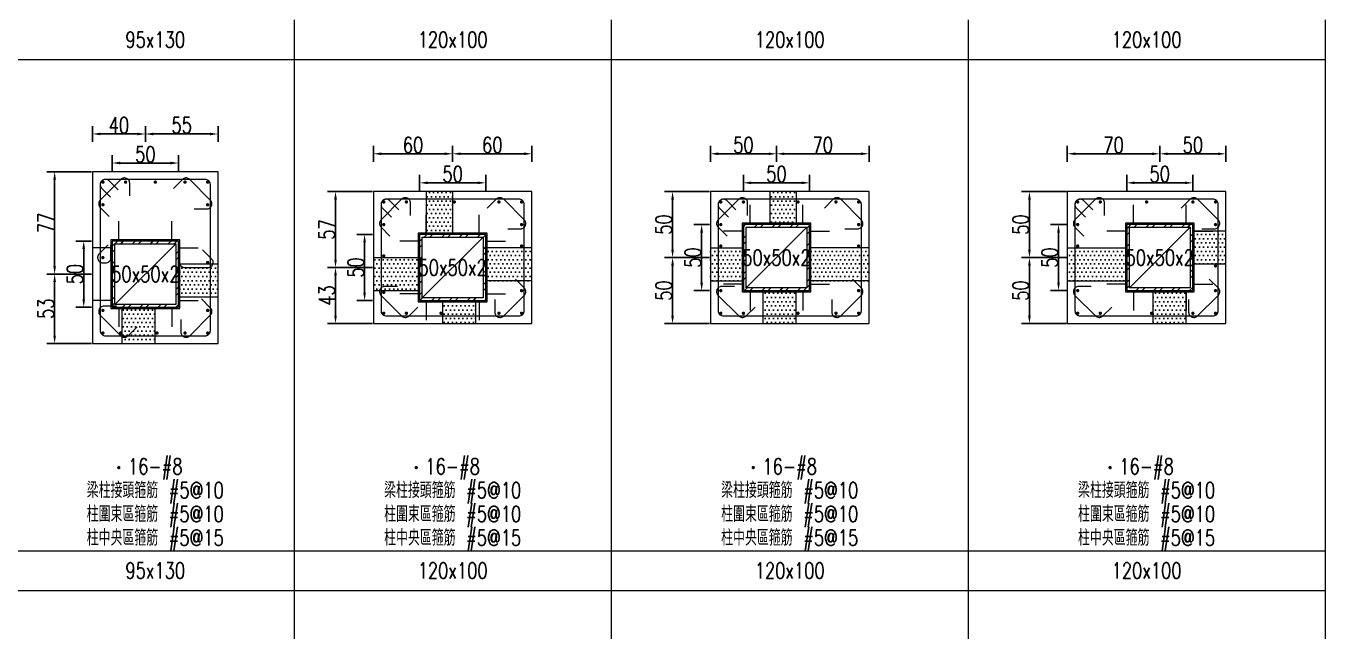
# Model space of a CAD drawing. Header units: millimetres. Extents: x 0 to 3905, y 0 to 8880.
# Drawn here: x 2922 to 3905, y 3989 to 4447 of the extents above; entities that cross this region are included whole.
import ezdxf
from ezdxf.enums import TextEntityAlignment as Align

# ---------------------------------------------------------------- set-up
doc = ezdxf.new("R2010")
doc.units = ezdxf.units.MM
doc.layers.get('DEFPOINTS').update_dxf_attribs({"color": 3})
for name, color, linetype in [('Hatch線', 6, 'Continuous'), ('TC-鋼粱', 132, 'Continuous'), ('主筋斷面', 2, 'Continuous'), ('文字-主筋根數', 7, 'Continuous'), ('文字-剪力筋 中央區', 7, 'Continuous'), ('文字-剪力筋-BC', 7, 'Continuous'), ('文字-剪力筋-圍束區', 7, 'Continuous'), ('文字-斷面尺寸', 7, 'Continuous'), ('文字-輔助字', 7, 'Continuous'), ('柱斷面線', 4, 'Continuous'), ('標註字', 4, 'Continuous'), ('箍筋線', 1, 'Continuous'), ('網格線', 7, 'Continuous'), ('鋼柱', 11, 'Continuous')]:
    doc.layers.add(name, color=color, linetype=linetype)
doc.styles.add('note', font='txt.shx', dxfattribs={"width": 0.75, "height": 12})
doc.styles.add('txt', font='txt.shx', dxfattribs={"height": 0.2, "bigfont": 'chineset.shx'})
doc.dimstyles.new('RCAD_DIM', dxfattribs={"dimtxt": 12, "dimasz": 6, "dimexe": 6, "dimexo": 0.625, "dimtad": 1, "dimdec": 0, "dimdsep": 46, "dimtxsty": 'note', "dimcen": 2.5, "dimclrd": 256, "dimclre": 256, "dimclrt": 256, "dimadec": 0, "dimazin": 0, "dimtfac": 1, "dimtmove": 0, "dimatfit": 3, "dimfxl": 0, "dimtolj": 1, "dimarcsym": 0})

# ---------------------------------------------------------------- blocks, each defined once
blk = doc.blocks.new('*D1662')
at = {"layer": 'DEFPOINTS', "color": 0}
for p in [(2987.5, 4337), (3037.5, 4343.62), (3037.5, 4337)]:
    blk.add_point(p, dxfattribs=at)
at = {"layer": '標註字', "lineweight": -2}
for p, q in [((2987.5, 4337.62), (2987.5, 4349.62)), ((3037.5, 4337.62), (3037.5, 4349.62)), ((2993.5, 4343.62), (3031.5, 4343.62))]:
    blk.add_line(p, q, dxfattribs=at)
at = {"layer": '標註字'}
for points in [[(2993.5, 4344.62), (2993.5, 4342.62), (2987.5, 4343.62)], [(3031.5, 4342.62), (3031.5, 4344.62), (3037.5, 4343.62)]]:
    blk.add_solid(points, dxfattribs=at)
at = {"layer": '標註字', "insert": (3012.5, 4350.25), "char_height": 12, "attachment_point": 5, "style": 'note'}
blk.add_mtext('\\A1;50', dxfattribs=at)
blk = doc.blocks.new('*D1663')
at = {"layer": 'DEFPOINTS', "color": 0}
for p in [(2965.88, 4284.5), (2972.5, 4284.5), (2972.5, 4234.5)]:
    blk.add_point(p, dxfattribs=at)
at = {"layer": '標註字', "lineweight": -2}
for p, q in [((2971.88, 4284.5), (2959.88, 4284.5)), ((2965.88, 4240.5), (2965.88, 4278.5)), ((2971.88, 4234.5), (2959.88, 4234.5))]:
    blk.add_line(p, q, dxfattribs=at)
at = {"layer": '標註字'}
for points in [[(2966.88, 4278.5), (2964.88, 4278.5), (2965.88, 4284.5)], [(2964.88, 4240.5), (2966.88, 4240.5), (2965.88, 4234.5)]]:
    blk.add_solid(points, dxfattribs=at)
at = {"layer": '標註字', "insert": (2959.25, 4259.5), "char_height": 12, "attachment_point": 5, "rotation": 90, "style": 'note'}
blk.add_mtext('\\A1;50', dxfattribs=at)
blk = doc.blocks.new('*D1664')
at = {"layer": 'DEFPOINTS', "color": 0}
for p in [(3012.5, 4365.62), (2972.5, 4359), (3012.5, 4359)]:
    blk.add_point(p, dxfattribs=at)
at = {"layer": '標註字', "lineweight": -2}
for p, q in [((2972.5, 4359.62), (2972.5, 4371.62)), ((2978.5, 4365.62), (3006.5, 4365.62)), ((3012.5, 4359.62), (3012.5, 4371.62))]:
    blk.add_line(p, q, dxfattribs=at)
at = {"layer": '標註字'}
for points in [[(2978.5, 4366.62), (2978.5, 4364.62), (2972.5, 4365.62)], [(3006.5, 4364.62), (3006.5, 4366.62), (3012.5, 4365.62)]]:
    blk.add_solid(points, dxfattribs=at)
at = {"layer": '標註字', "insert": (2992.5, 4372.25), "char_height": 12, "attachment_point": 5, "style": 'note'}
blk.add_mtext('\\A1;40', dxfattribs=at)
blk = doc.blocks.new('*D1665')
at = {"layer": 'DEFPOINTS', "color": 0}
for p in [(3067.5, 4365.62), (3012.5, 4359), (3067.5, 4359)]:
    blk.add_point(p, dxfattribs=at)
at = {"layer": '標註字', "lineweight": -2}
for p, q in [((3012.5, 4359.62), (3012.5, 4371.62)), ((3018.5, 4365.62), (3061.5, 4365.62)), ((3067.5, 4359.62), (3067.5, 4371.62))]:
    blk.add_line(p, q, dxfattribs=at)
at = {"layer": '標註字'}
for points in [[(3018.5, 4366.62), (3018.5, 4364.62), (3012.5, 4365.62)], [(3061.5, 4364.62), (3061.5, 4366.62), (3067.5, 4365.62)]]:
    blk.add_solid(points, dxfattribs=at)
at = {"layer": '標註字', "insert": (3040, 4372.25), "char_height": 12, "attachment_point": 5, "style": 'note'}
blk.add_mtext('\\A1;55', dxfattribs=at)
blk = doc.blocks.new('*D1666')
at = {"layer": 'DEFPOINTS', "color": 0}
for p in [(2943.88, 4259.5), (2972.5, 4259.5), (2972.5, 4207)]:
    blk.add_point(p, dxfattribs=at)
at = {"layer": '標註字', "lineweight": -2}
for p, q in [((2971.88, 4259.5), (2937.88, 4259.5)), ((2943.88, 4213), (2943.88, 4253.5)), ((2971.88, 4207), (2937.88, 4207))]:
    blk.add_line(p, q, dxfattribs=at)
at = {"layer": '標註字'}
for points in [[(2944.88, 4253.5), (2942.88, 4253.5), (2943.88, 4259.5)], [(2942.88, 4213), (2944.88, 4213), (2943.88, 4207)]]:
    blk.add_solid(points, dxfattribs=at)
at = {"layer": '標註字', "insert": (2937.25, 4233.25), "char_height": 12, "attachment_point": 5, "rotation": 90, "style": 'note'}
blk.add_mtext('\\A1;53', dxfattribs=at)
blk = doc.blocks.new('*D1667')
at = {"layer": 'DEFPOINTS', "color": 0}
for p in [(2943.88, 4337), (2972.5, 4337), (2972.5, 4259.5)]:
    blk.add_point(p, dxfattribs=at)
at = {"layer": '標註字', "lineweight": -2}
for p, q in [((2971.88, 4337), (2937.88, 4337)), ((2943.88, 4265.5), (2943.88, 4331)), ((2971.88, 4259.5), (2937.88, 4259.5))]:
    blk.add_line(p, q, dxfattribs=at)
at = {"layer": '標註字'}
for points in [[(2944.88, 4331), (2942.88, 4331), (2943.88, 4337)], [(2942.88, 4265.5), (2944.88, 4265.5), (2943.88, 4259.5)]]:
    blk.add_solid(points, dxfattribs=at)
at = {"layer": '標註字', "insert": (2937.25, 4298.25), "char_height": 12, "attachment_point": 5, "rotation": 90, "style": 'note'}
blk.add_mtext('\\A1;77', dxfattribs=at)
blk = doc.blocks.new('Circle_Filled')
at = {"const_width": 0.5}
blk.add_lwpolyline([(-0.25, 0, 1), (0.25, 0, 1)], format="xyb", close=True, dxfattribs=at)
blk = doc.blocks.new('*D1794')
at = {"layer": 'DEFPOINTS', "color": 0}
for p in [(3270, 4328.62), (3220, 4322), (3270, 4322)]:
    blk.add_point(p, dxfattribs=at)
at = {"layer": '標註字', "lineweight": -2}
for p, q in [((3220, 4322.62), (3220, 4334.62)), ((3270, 4322.62), (3270, 4334.62)), ((3226, 4328.62), (3264, 4328.62))]:
    blk.add_line(p, q, dxfattribs=at)
at = {"layer": '標註字'}
for points in [[(3226, 4329.62), (3226, 4327.62), (3220, 4328.62)], [(3264, 4327.62), (3264, 4329.62), (3270, 4328.62)]]:
    blk.add_solid(points, dxfattribs=at)
at = {"layer": '標註字', "insert": (3245, 4335.25), "char_height": 12, "attachment_point": 5, "style": 'note'}
blk.add_mtext('\\A1;50', dxfattribs=at)
blk = doc.blocks.new('*D1795')
at = {"layer": 'DEFPOINTS', "color": 0}
for p in [(3178.38, 4289.5), (3185, 4289.5), (3185, 4239.5)]:
    blk.add_point(p, dxfattribs=at)
at = {"layer": '標註字', "lineweight": -2}
for p, q in [((3184.38, 4289.5), (3172.38, 4289.5)), ((3178.38, 4245.5), (3178.38, 4283.5)), ((3184.38, 4239.5), (3172.38, 4239.5))]:
    blk.add_line(p, q, dxfattribs=at)
at = {"layer": '標註字'}
for points in [[(3179.38, 4283.5), (3177.38, 4283.5), (3178.38, 4289.5)], [(3177.38, 4245.5), (3179.38, 4245.5), (3178.38, 4239.5)]]:
    blk.add_solid(points, dxfattribs=at)
at = {"layer": '標註字', "insert": (3171.75, 4264.5), "char_height": 12, "attachment_point": 5, "rotation": 90, "style": 'note'}
blk.add_mtext('\\A1;50', dxfattribs=at)
blk = doc.blocks.new('*D1796')
at = {"layer": 'DEFPOINTS', "color": 0}
for p in [(3245, 4350.62), (3185, 4344), (3245, 4344)]:
    blk.add_point(p, dxfattribs=at)
at = {"layer": '標註字', "lineweight": -2}
for p, q in [((3185, 4344.62), (3185, 4356.62)), ((3245, 4344.62), (3245, 4356.62)), ((3191, 4350.62), (3239, 4350.62))]:
    blk.add_line(p, q, dxfattribs=at)
at = {"layer": '標註字'}
for points in [[(3191, 4351.62), (3191, 4349.62), (3185, 4350.62)], [(3239, 4349.62), (3239, 4351.62), (3245, 4350.62)]]:
    blk.add_solid(points, dxfattribs=at)
at = {"layer": '標註字', "insert": (3215, 4357.25), "char_height": 12, "attachment_point": 5, "style": 'note'}
blk.add_mtext('\\A1;60', dxfattribs=at)
blk = doc.blocks.new('*D1797')
at = {"layer": 'DEFPOINTS', "color": 0}
for p in [(3305, 4350.62), (3245, 4344), (3305, 4344)]:
    blk.add_point(p, dxfattribs=at)
at = {"layer": '標註字', "lineweight": -2}
for p, q in [((3245, 4344.62), (3245, 4356.62)), ((3305, 4344.62), (3305, 4356.62)), ((3251, 4350.62), (3299, 4350.62))]:
    blk.add_line(p, q, dxfattribs=at)
at = {"layer": '標註字'}
for points in [[(3251, 4351.62), (3251, 4349.62), (3245, 4350.62)], [(3299, 4349.62), (3299, 4351.62), (3305, 4350.62)]]:
    blk.add_solid(points, dxfattribs=at)
at = {"layer": '標註字', "insert": (3275, 4357.25), "char_height": 12, "attachment_point": 5, "style": 'note'}
blk.add_mtext('\\A1;60', dxfattribs=at)
blk = doc.blocks.new('*D1798')
at = {"layer": 'DEFPOINTS', "color": 0}
for p in [(3156.38, 4264.5), (3185, 4264.5), (3185, 4222)]:
    blk.add_point(p, dxfattribs=at)
at = {"layer": '標註字', "lineweight": -2}
for p, q in [((3184.38, 4264.5), (3150.38, 4264.5)), ((3156.38, 4228), (3156.38, 4258.5)), ((3184.38, 4222), (3150.38, 4222))]:
    blk.add_line(p, q, dxfattribs=at)
at = {"layer": '標註字'}
for points in [[(3157.38, 4258.5), (3155.38, 4258.5), (3156.38, 4264.5)], [(3155.38, 4228), (3157.38, 4228), (3156.38, 4222)]]:
    blk.add_solid(points, dxfattribs=at)
at = {"layer": '標註字', "insert": (3149.75, 4243.25), "char_height": 12, "attachment_point": 5, "rotation": 90, "style": 'note'}
blk.add_mtext('\\A1;43', dxfattribs=at)
blk = doc.blocks.new('*D1799')
at = {"layer": 'DEFPOINTS', "color": 0}
for p in [(3156.38, 4322), (3185, 4322), (3185, 4264.5)]:
    blk.add_point(p, dxfattribs=at)
at = {"layer": '標註字', "lineweight": -2}
for p, q in [((3184.38, 4322), (3150.38, 4322)), ((3156.38, 4270.5), (3156.38, 4316)), ((3184.38, 4264.5), (3150.38, 4264.5))]:
    blk.add_line(p, q, dxfattribs=at)
at = {"layer": '標註字'}
for points in [[(3157.38, 4316), (3155.38, 4316), (3156.38, 4322)], [(3155.38, 4270.5), (3157.38, 4270.5), (3156.38, 4264.5)]]:
    blk.add_solid(points, dxfattribs=at)
at = {"layer": '標註字', "insert": (3149.75, 4293.25), "char_height": 12, "attachment_point": 5, "rotation": 90, "style": 'note'}
blk.add_mtext('\\A1;57', dxfattribs=at)
blk = doc.blocks.new('*D1926')
at = {"layer": 'DEFPOINTS', "color": 0}
for p in [(3515, 4328.62), (3465, 4322), (3515, 4322)]:
    blk.add_point(p, dxfattribs=at)
at = {"layer": '標註字', "lineweight": -2}
for p, q in [((3465, 4322.62), (3465, 4334.62)), ((3515, 4322.62), (3515, 4334.62)), ((3471, 4328.62), (3509, 4328.62))]:
    blk.add_line(p, q, dxfattribs=at)
at = {"layer": '標註字'}
for points in [[(3471, 4329.62), (3471, 4327.62), (3465, 4328.62)], [(3509, 4327.62), (3509, 4329.62), (3515, 4328.62)]]:
    blk.add_solid(points, dxfattribs=at)
at = {"layer": '標註字', "insert": (3490, 4335.25), "char_height": 12, "attachment_point": 5, "style": 'note'}
blk.add_mtext('\\A1;50', dxfattribs=at)
blk = doc.blocks.new('*D1927')
at = {"layer": 'DEFPOINTS', "color": 0}
for p in [(3433.38, 4297), (3440, 4297), (3440, 4247)]:
    blk.add_point(p, dxfattribs=at)
at = {"layer": '標註字', "lineweight": -2}
for p, q in [((3439.38, 4297), (3427.38, 4297)), ((3433.38, 4253), (3433.38, 4291)), ((3439.38, 4247), (3427.38, 4247))]:
    blk.add_line(p, q, dxfattribs=at)
at = {"layer": '標註字'}
for points in [[(3434.38, 4291), (3432.38, 4291), (3433.38, 4297)], [(3432.38, 4253), (3434.38, 4253), (3433.38, 4247)]]:
    blk.add_solid(points, dxfattribs=at)
at = {"layer": '標註字', "insert": (3426.75, 4272), "char_height": 12, "attachment_point": 5, "rotation": 90, "style": 'note'}
blk.add_mtext('\\A1;50', dxfattribs=at)
blk = doc.blocks.new('*D1928')
at = {"layer": 'DEFPOINTS', "color": 0}
for p in [(3490, 4350.62), (3440, 4344), (3490, 4344)]:
    blk.add_point(p, dxfattribs=at)
at = {"layer": '標註字', "lineweight": -2}
for p, q in [((3440, 4344.62), (3440, 4356.62)), ((3490, 4344.62), (3490, 4356.62)), ((3446, 4350.62), (3484, 4350.62))]:
    blk.add_line(p, q, dxfattribs=at)
at = {"layer": '標註字'}
for points in [[(3446, 4351.62), (3446, 4349.62), (3440, 4350.62)], [(3484, 4349.62), (3484, 4351.62), (3490, 4350.62)]]:
    blk.add_solid(points, dxfattribs=at)
at = {"layer": '標註字', "insert": (3465, 4357.25), "char_height": 12, "attachment_point": 5, "style": 'note'}
blk.add_mtext('\\A1;50', dxfattribs=at)
blk = doc.blocks.new('*D1929')
at = {"layer": 'DEFPOINTS', "color": 0}
for p in [(3560, 4350.62), (3490, 4344), (3560, 4344)]:
    blk.add_point(p, dxfattribs=at)
at = {"layer": '標註字', "lineweight": -2}
for p, q in [((3490, 4344.62), (3490, 4356.62)), ((3560, 4344.62), (3560, 4356.62)), ((3496, 4350.62), (3554, 4350.62))]:
    blk.add_line(p, q, dxfattribs=at)
at = {"layer": '標註字'}
for points in [[(3496, 4351.62), (3496, 4349.62), (3490, 4350.62)], [(3554, 4349.62), (3554, 4351.62), (3560, 4350.62)]]:
    blk.add_solid(points, dxfattribs=at)
at = {"layer": '標註字', "insert": (3525, 4357.25), "char_height": 12, "attachment_point": 5, "style": 'note'}
blk.add_mtext('\\A1;70', dxfattribs=at)
blk = doc.blocks.new('*D1930')
at = {"layer": 'DEFPOINTS', "color": 0}
for p in [(3411.38, 4272), (3440, 4272), (3440, 4222)]:
    blk.add_point(p, dxfattribs=at)
at = {"layer": '標註字', "lineweight": -2}
for p, q in [((3439.38, 4272), (3405.38, 4272)), ((3411.38, 4228), (3411.38, 4266)), ((3439.38, 4222), (3405.38, 4222))]:
    blk.add_line(p, q, dxfattribs=at)
at = {"layer": '標註字'}
for points in [[(3412.38, 4266), (3410.38, 4266), (3411.38, 4272)], [(3410.38, 4228), (3412.38, 4228), (3411.38, 4222)]]:
    blk.add_solid(points, dxfattribs=at)
at = {"layer": '標註字', "insert": (3404.75, 4247), "char_height": 12, "attachment_point": 5, "rotation": 90, "style": 'note'}
blk.add_mtext('\\A1;50', dxfattribs=at)
blk = doc.blocks.new('*D1931')
at = {"layer": 'DEFPOINTS', "color": 0}
for p in [(3411.38, 4322), (3440, 4322), (3440, 4272)]:
    blk.add_point(p, dxfattribs=at)
at = {"layer": '標註字', "lineweight": -2}
for p, q in [((3439.38, 4322), (3405.38, 4322)), ((3411.38, 4278), (3411.38, 4316)), ((3439.38, 4272), (3405.38, 4272))]:
    blk.add_line(p, q, dxfattribs=at)
at = {"layer": '標註字'}
for points in [[(3412.38, 4316), (3410.38, 4316), (3411.38, 4322)], [(3410.38, 4278), (3412.38, 4278), (3411.38, 4272)]]:
    blk.add_solid(points, dxfattribs=at)
at = {"layer": '標註字', "insert": (3404.75, 4297), "char_height": 12, "attachment_point": 5, "rotation": 90, "style": 'note'}
blk.add_mtext('\\A1;50', dxfattribs=at)
blk = doc.blocks.new('*D2058')
at = {"layer": 'DEFPOINTS', "color": 0}
for p in [(3805, 4328.62), (3755, 4322), (3805, 4322)]:
    blk.add_point(p, dxfattribs=at)
at = {"layer": '標註字', "lineweight": -2}
for p, q in [((3755, 4322.62), (3755, 4334.62)), ((3805, 4322.62), (3805, 4334.62)), ((3761, 4328.62), (3799, 4328.62))]:
    blk.add_line(p, q, dxfattribs=at)
at = {"layer": '標註字'}
for points in [[(3761, 4329.62), (3761, 4327.62), (3755, 4328.62)], [(3799, 4327.62), (3799, 4329.62), (3805, 4328.62)]]:
    blk.add_solid(points, dxfattribs=at)
at = {"layer": '標註字', "insert": (3780, 4335.25), "char_height": 12, "attachment_point": 5, "style": 'note'}
blk.add_mtext('\\A1;50', dxfattribs=at)
blk = doc.blocks.new('*D2059')
at = {"layer": 'DEFPOINTS', "color": 0}
for p in [(3703.375, 4297), (3710, 4297), (3710, 4247)]:
    blk.add_point(p, dxfattribs=at)
at = {"layer": '標註字', "lineweight": -2}
for p, q in [((3709.375, 4297), (3697.375, 4297)), ((3703.375, 4253), (3703.375, 4291)), ((3709.375, 4247), (3697.375, 4247))]:
    blk.add_line(p, q, dxfattribs=at)
at = {"layer": '標註字'}
for points in [[(3704.375, 4291), (3702.375, 4291), (3703.375, 4297)], [(3702.375, 4253), (3704.375, 4253), (3703.375, 4247)]]:
    blk.add_solid(points, dxfattribs=at)
at = {"layer": '標註字', "insert": (3696.75, 4272), "char_height": 12, "attachment_point": 5, "rotation": 90, "style": 'note'}
blk.add_mtext('\\A1;50', dxfattribs=at)
blk = doc.blocks.new('*D2060')
at = {"layer": 'DEFPOINTS', "color": 0}
for p in [(3780, 4350.62), (3710, 4344), (3780, 4344)]:
    blk.add_point(p, dxfattribs=at)
at = {"layer": '標註字', "lineweight": -2}
for p, q in [((3710, 4344.62), (3710, 4356.62)), ((3780, 4344.62), (3780, 4356.62)), ((3716, 4350.62), (3774, 4350.62))]:
    blk.add_line(p, q, dxfattribs=at)
at = {"layer": '標註字'}
for points in [[(3716, 4351.62), (3716, 4349.62), (3710, 4350.62)], [(3774, 4349.62), (3774, 4351.62), (3780, 4350.62)]]:
    blk.add_solid(points, dxfattribs=at)
at = {"layer": '標註字', "insert": (3745, 4357.25), "char_height": 12, "attachment_point": 5, "style": 'note'}
blk.add_mtext('\\A1;70', dxfattribs=at)
blk = doc.blocks.new('*D2061')
at = {"layer": 'DEFPOINTS', "color": 0}
for p in [(3830, 4350.62), (3780, 4344), (3830, 4344)]:
    blk.add_point(p, dxfattribs=at)
at = {"layer": '標註字', "lineweight": -2}
for p, q in [((3780, 4344.62), (3780, 4356.62)), ((3830, 4344.62), (3830, 4356.62)), ((3786, 4350.62), (3824, 4350.62))]:
    blk.add_line(p, q, dxfattribs=at)
at = {"layer": '標註字'}
for points in [[(3786, 4351.62), (3786, 4349.62), (3780, 4350.62)], [(3824, 4349.62), (3824, 4351.62), (3830, 4350.62)]]:
    blk.add_solid(points, dxfattribs=at)
at = {"layer": '標註字', "insert": (3805, 4357.25), "char_height": 12, "attachment_point": 5, "style": 'note'}
blk.add_mtext('\\A1;50', dxfattribs=at)
blk = doc.blocks.new('*D2062')
at = {"layer": 'DEFPOINTS', "color": 0}
for p in [(3681.38, 4272), (3710, 4272), (3710, 4222)]:
    blk.add_point(p, dxfattribs=at)
at = {"layer": '標註字', "lineweight": -2}
for p, q in [((3709.38, 4272), (3675.38, 4272)), ((3681.38, 4228), (3681.38, 4266)), ((3709.38, 4222), (3675.38, 4222))]:
    blk.add_line(p, q, dxfattribs=at)
at = {"layer": '標註字'}
for points in [[(3682.38, 4266), (3680.38, 4266), (3681.38, 4272)], [(3680.38, 4228), (3682.38, 4228), (3681.38, 4222)]]:
    blk.add_solid(points, dxfattribs=at)
at = {"layer": '標註字', "insert": (3674.75, 4247), "char_height": 12, "attachment_point": 5, "rotation": 90, "style": 'note'}
blk.add_mtext('\\A1;50', dxfattribs=at)
blk = doc.blocks.new('*D2063')
at = {"layer": 'DEFPOINTS', "color": 0}
for p in [(3681.38, 4322), (3710, 4322), (3710, 4272)]:
    blk.add_point(p, dxfattribs=at)
at = {"layer": '標註字', "lineweight": -2}
for p, q in [((3709.38, 4322), (3675.38, 4322)), ((3681.38, 4278), (3681.38, 4316)), ((3709.38, 4272), (3675.38, 4272))]:
    blk.add_line(p, q, dxfattribs=at)
at = {"layer": '標註字'}
for points in [[(3682.38, 4316), (3680.38, 4316), (3681.38, 4322)], [(3680.38, 4278), (3682.38, 4278), (3681.38, 4272)]]:
    blk.add_solid(points, dxfattribs=at)
at = {"layer": '標註字', "insert": (3674.75, 4297), "char_height": 12, "attachment_point": 5, "rotation": 90, "style": 'note'}
blk.add_mtext('\\A1;50', dxfattribs=at)

msp = doc.modelspace()

# ---------------------------------------------------------------- hatches: boundary and pattern name
at = {"layer": 'Hatch線'}
h = msp.add_hatch(dxfattribs=at)
h.set_pattern_fill('ANSI32', color=256, style=0)
h.paths.add_polyline_path([(3465, 4247), (3515, 4247), (3515, 4297), (3465, 4297)], flags=17)
h.paths.add_polyline_path([(3467, 4249), (3467, 4295), (3513, 4295), (3513, 4249)])
h = msp.add_hatch(dxfattribs=at)
h.set_pattern_fill('ANSI32', color=256, style=0)
h.paths.add_polyline_path([(3755, 4247), (3805, 4247), (3805, 4297), (3755, 4297)], flags=17)
h.paths.add_polyline_path([(3757, 4249), (3757, 4295), (3803, 4295), (3803, 4249)])
h = msp.add_hatch(dxfattribs=at)
h.set_pattern_fill('ANSI32', color=256, style=0)
h.paths.add_polyline_path([(3220, 4239.5), (3270, 4239.5), (3270, 4289.5), (3220, 4289.5)], flags=17)
h.paths.add_polyline_path([(3222, 4241.5), (3222, 4287.5), (3268, 4287.5), (3268, 4241.5)])
h = msp.add_hatch(dxfattribs=at)
h.set_pattern_fill('ANSI32', color=256, style=0)
h.paths.add_polyline_path([(2987.5, 4234.5), (3037.5, 4234.5), (3037.5, 4284.5), (2987.5, 4284.5)], flags=17)
h.paths.add_polyline_path([(2989.5, 4236.5), (2989.5, 4282.5), (3035.5, 4282.5), (3035.5, 4236.5)])
at = {"layer": 'TC-鋼粱'}
h = msp.add_hatch(dxfattribs=at)
h.set_pattern_fill('DOTS', color=256, scale=2, style=0)
h.paths.add_polyline_path([(3245, 4322), (3225, 4322), (3225, 4289.5), (3245, 4289.5)], flags=17)
h = msp.add_hatch(dxfattribs=at)
h.set_pattern_fill('DOTS', color=256, scale=2, style=0)
h.paths.add_polyline_path([(3505, 4322), (3485, 4322), (3485, 4297), (3505, 4297)], flags=17)
h = msp.add_hatch(dxfattribs=at)
h.set_pattern_fill('DOTS', color=256, scale=2, style=0)
h.paths.add_polyline_path([(3830, 4267), (3830, 4292), (3805, 4292), (3805, 4267)], flags=17)
h = msp.add_hatch(dxfattribs=at)
h.set_pattern_fill('DOTS', color=256, scale=2, style=0)
h.paths.add_polyline_path([(3305, 4254.5), (3305, 4279.5), (3270, 4279.5), (3270, 4254.5)], flags=17)
h = msp.add_hatch(dxfattribs=at)
h.set_pattern_fill('DOTS', color=256, scale=2, style=0)
h.paths.add_polyline_path([(3440, 4279.5), (3440, 4254.5), (3465, 4254.5), (3465, 4279.5)], flags=17)
h = msp.add_hatch(dxfattribs=at)
h.set_pattern_fill('DOTS', color=256, scale=2, style=0)
h.paths.add_polyline_path([(3560, 4254.5), (3560, 4279.5), (3515, 4279.5), (3515, 4254.5)], flags=17)
h = msp.add_hatch(dxfattribs=at)
h.set_pattern_fill('DOTS', color=256, scale=2, style=0)
h.paths.add_polyline_path([(3710, 4279.5), (3710, 4254.5), (3755, 4254.5), (3755, 4279.5)], flags=17)
h = msp.add_hatch(dxfattribs=at)
h.set_pattern_fill('DOTS', color=256, scale=2, style=0)
h.paths.add_polyline_path([(3067.5, 4242), (3067.5, 4267), (3037.5, 4267), (3037.5, 4242)], flags=17)
h = msp.add_hatch(dxfattribs=at)
h.set_pattern_fill('DOTS', color=256, scale=2, style=0)
h.paths.add_polyline_path([(3185, 4272), (3185, 4247), (3220, 4247), (3220, 4272)], flags=17)
h = msp.add_hatch(dxfattribs=at)
h.set_pattern_fill('DOTS', color=256, scale=2, style=0)
h.paths.add_polyline_path([(3480, 4222), (3505, 4222), (3505, 4247), (3480, 4247)], flags=17)
h = msp.add_hatch(dxfattribs=at)
h.set_pattern_fill('DOTS', color=256, scale=2, style=0)
h.paths.add_polyline_path([(3775, 4222), (3800, 4222), (3800, 4247), (3775, 4247)], flags=17)
h = msp.add_hatch(dxfattribs=at)
h.set_pattern_fill('DOTS', color=256, scale=2, style=0)
h.paths.add_polyline_path([(3237.48, 4222), (3262.48, 4222), (3262.48, 4239.5), (3237.48, 4239.5)], flags=17)
h = msp.add_hatch(dxfattribs=at)
h.set_pattern_fill('DOTS', color=256, scale=2, style=0)
h.paths.add_polyline_path([(2995, 4207), (3020, 4207), (3020, 4234.5), (2995, 4234.5)], flags=17)

# ---------------------------------------------------------------- linework, layer by layer
at = {"layer": 'DEFPOINTS', "lineweight": 5}
for points in [[(3470, 4297), (3470, 4312)], [(3510, 4297), (3510, 4312)], [(3760, 4297), (3760, 4312)], [(3800, 4297), (3800, 4312)], [(2992.5, 4284.5), (2992.5, 4299.5)], [(3032.5, 4284.5), (3032.5, 4299.5)], [(3225, 4289.5), (3225, 4304.5)], [(3265, 4289.5), (3265, 4304.5)], [(3465, 4246), (3516, 4246), (3516, 4298), (3464, 4298), (3464, 4246), (3465, 4246)], [(3467, 4249), (3513, 4295)], [(3755, 4246), (3806, 4246), (3806, 4298), (3754, 4298), (3754, 4246), (3755, 4246)], [(3757, 4249), (3803, 4295)], [(2987.5, 4233.5), (3038.5, 4233.5), (3038.5, 4285.5), (2986.5, 4285.5), (2986.5, 4233.5), (2987.5, 4233.5)], [(3220, 4238.5), (3271, 4238.5), (3271, 4290.5), (3219, 4290.5), (3219, 4238.5), (3220, 4238.5)], [(3222, 4241.5), (3268, 4287.5)], [(3465, 4292), (3450, 4292)], [(3515, 4292), (3530, 4292)], [(3755, 4292), (3740, 4292)], [(3805, 4292), (3820, 4292)], [(2987.5, 4279.5), (2972.5, 4279.5)], [(2989.5, 4236.5), (3035.5, 4282.5)], [(3037.5, 4279.5), (3052.5, 4279.5)], [(3220, 4284.5), (3205, 4284.5)], [(3270, 4284.5), (3285, 4284.5)], [(3465, 4252), (3450, 4252)], [(3470, 4247), (3470, 4232)], [(3510, 4247), (3510, 4232)], [(3515, 4252), (3530, 4252)], [(3755, 4252), (3740, 4252)], [(3760, 4247), (3760, 4232)], [(3800, 4247), (3800, 4232)], [(3805, 4252), (3820, 4252)], [(2987.5, 4239.5), (2972.5, 4239.5)], [(3037.5, 4239.5), (3052.5, 4239.5)], [(3220, 4244.5), (3205, 4244.5)], [(3225, 4239.5), (3225, 4224.5)], [(3265, 4239.5), (3265, 4224.5)], [(3270, 4244.5), (3285, 4244.5)], [(2992.5, 4234.5), (2992.5, 4219.5)], [(3032.5, 4234.5), (3032.5, 4219.5)]]:
    msp.add_lwpolyline(points, dxfattribs=at)
at = {"layer": 'TC-鋼粱', "lineweight": 5}
for points in [[(3225, 4322), (3225, 4289.5)], [(3245, 4322), (3245, 4289.5)], [(3485, 4322), (3485, 4297)], [(3505, 4322), (3505, 4297)], [(3830, 4292), (3805, 4292)], [(3305, 4279.5), (3270, 4279.5)], [(3440, 4279.5), (3465, 4279.5)], [(3560, 4279.5), (3515, 4279.5)], [(3710, 4279.5), (3755, 4279.5)], [(3067.5, 4267), (3037.5, 4267)], [(3185, 4272), (3220, 4272)], [(3830, 4267), (3805, 4267)], [(3185, 4247), (3220, 4247)], [(3305, 4254.5), (3270, 4254.5)], [(3440, 4254.5), (3465, 4254.5)], [(3480, 4222), (3480, 4247)], [(3505, 4222), (3505, 4247)], [(3560, 4254.5), (3515, 4254.5)], [(3710, 4254.5), (3755, 4254.5)], [(3775, 4222), (3775, 4247)], [(3800, 4222), (3800, 4247)], [(3067.5, 4242), (3037.5, 4242)], [(3237.48, 4222), (3237.48, 4239.5)], [(3262.48, 4222), (3262.48, 4239.5)], [(2995, 4207), (2995, 4234.5)], [(3020, 4207), (3020, 4234.5)]]:
    msp.add_lwpolyline(points, dxfattribs=at)
at = {"layer": '柱斷面線', "lineweight": 5}
for points in [[(2972.5, 4207), (3067.5, 4207), (3067.5, 4337), (2972.5, 4337), (2972.5, 4207)], [(3185, 4222), (3305, 4222), (3305, 4322), (3185, 4322), (3185, 4222)], [(3440, 4222), (3560, 4222), (3560, 4322), (3440, 4322), (3440, 4222)], [(3710, 4222), (3830, 4222), (3830, 4322), (3710, 4322), (3710, 4222)]]:
    msp.add_lwpolyline(points, dxfattribs=at)
at = {"layer": '箍筋線', "lineweight": 5}
for points in [[(3000.69, 4318.81), (3000.69, 4328.35), (3000.63, 4329.02), (3000.46, 4329.66), (3000.19, 4330.27), (2999.82, 4330.83), (2999.36, 4331.32), (2998.83, 4331.72), (2998.23, 4332.02), (2997.6, 4332.23), (2996.93, 4332.32), (2996.27, 4332.3), (2995.61, 4332.17), (2994.99, 4331.93), (2994.41, 4331.59), (2993.9, 4331.16), (2978.34, 4315.6), (2977.89, 4315.07), (2977.55, 4314.47), (2977.31, 4313.82), (2977.19, 4313.13), (2977.19, 4312.44), (2977.31, 4311.76), (2977.55, 4311.11), (2977.89, 4310.51), (2978.34, 4309.98), (2985.08, 4303.23)], [(2991.83, 4323.29), (2985.08, 4330.04), (2984.57, 4330.47), (2983.99, 4330.81), (2983.37, 4331.05), (2982.72, 4331.18), (2982.05, 4331.2), (2981.39, 4331.11), (2980.75, 4330.9), (2980.16, 4330.6), (2979.62, 4330.19), (2979.16, 4329.71), (2978.79, 4329.15), (2978.52, 4328.54), (2978.35, 4327.9), (2978.29, 4327.23), (2978.29, 4216.77), (2978.36, 4216.08), (2978.53, 4215.41), (2978.83, 4214.78), (2979.22, 4214.21), (2979.71, 4213.72), (2980.28, 4213.33), (2980.91, 4213.03), (2981.58, 4212.86), (2982.27, 4212.79), (3057.73, 4212.79), (3058.42, 4212.86), (3059.09, 4213.03), (3059.72, 4213.33), (3060.29, 4213.72), (3060.78, 4214.21), (3061.17, 4214.78), (3061.47, 4215.41), (3061.64, 4216.08), (3061.71, 4216.77), (3061.71, 4327.23), (3061.64, 4327.92), (3061.47, 4328.59), (3061.17, 4329.22), (3060.78, 4329.79), (3060.29, 4330.28), (3059.72, 4330.67), (3059.09, 4330.97), (3058.42, 4331.14), (3057.73, 4331.21), (2982.27, 4331.21), (2981.6, 4331.15), (2980.96, 4330.98), (2980.35, 4330.71), (2979.79, 4330.34), (2979.31, 4329.88), (2978.9, 4329.34), (2978.6, 4328.75), (2978.39, 4328.11), (2978.3, 4327.45), (2978.32, 4326.78), (2978.45, 4326.13), (2978.69, 4325.51), (2979.03, 4324.93), (2979.46, 4324.42), (2986.21, 4317.67)], [(3049.31, 4308.81), (3058.85, 4308.81), (3059.52, 4308.87), (3060.16, 4309.04), (3060.77, 4309.31), (3061.33, 4309.68), (3061.82, 4310.14), (3062.22, 4310.67), (3062.52, 4311.27), (3062.73, 4311.9), (3062.82, 4312.57), (3062.8, 4313.23), (3062.67, 4313.89), (3062.43, 4314.51), (3062.09, 4315.09), (3061.66, 4315.6), (3046.1, 4331.16), (3045.57, 4331.61), (3044.97, 4331.95), (3044.32, 4332.19), (3043.63, 4332.31), (3042.94, 4332.31), (3042.26, 4332.19), (3041.61, 4331.95), (3041.01, 4331.61), (3040.48, 4331.16), (3033.73, 4324.42)], [(3213.19, 4303.81), (3213.19, 4313.35), (3213.13, 4314.02), (3212.96, 4314.66), (3212.69, 4315.27), (3212.32, 4315.83), (3211.86, 4316.32), (3211.33, 4316.72), (3210.73, 4317.02), (3210.1, 4317.23), (3209.43, 4317.32), (3208.77, 4317.3), (3208.11, 4317.17), (3207.49, 4316.93), (3206.91, 4316.59), (3206.4, 4316.16), (3190.84, 4300.6), (3190.39, 4300.07), (3190.05, 4299.47), (3189.81, 4298.82), (3189.69, 4298.13), (3189.69, 4297.44), (3189.81, 4296.76), (3190.05, 4296.11), (3190.39, 4295.51), (3190.84, 4294.98), (3197.58, 4288.23)], [(3204.33, 4308.29), (3197.58, 4315.04), (3197.07, 4315.47), (3196.49, 4315.81), (3195.87, 4316.05), (3195.22, 4316.18), (3194.55, 4316.2), (3193.89, 4316.11), (3193.25, 4315.9), (3192.66, 4315.6), (3192.12, 4315.19), (3191.66, 4314.71), (3191.29, 4314.15), (3191.02, 4313.54), (3190.85, 4312.9), (3190.79, 4312.23), (3190.79, 4231.77), (3190.86, 4231.08), (3191.03, 4230.41), (3191.33, 4229.78), (3191.72, 4229.21), (3192.21, 4228.72), (3192.78, 4228.33), (3193.41, 4228.03), (3194.08, 4227.86), (3194.77, 4227.79), (3295.23, 4227.79), (3295.92, 4227.86), (3296.59, 4228.03), (3297.22, 4228.33), (3297.79, 4228.72), (3298.28, 4229.21), (3298.67, 4229.78), (3298.97, 4230.41), (3299.14, 4231.08), (3299.21, 4231.77), (3299.21, 4312.23), (3299.14, 4312.92), (3298.97, 4313.59), (3298.67, 4314.22), (3298.28, 4314.79), (3297.79, 4315.28), (3297.22, 4315.67), (3296.59, 4315.97), (3295.92, 4316.14), (3295.23, 4316.21), (3194.77, 4316.21), (3194.1, 4316.15), (3193.46, 4315.98), (3192.85, 4315.71), (3192.29, 4315.34), (3191.81, 4314.88), (3191.4, 4314.34), (3191.1, 4313.75), (3190.89, 4313.11), (3190.8, 4312.45), (3190.82, 4311.78), (3190.95, 4311.13), (3191.19, 4310.51), (3191.53, 4309.93), (3191.96, 4309.42), (3198.71, 4302.67)], [(3286.81, 4293.81), (3296.35, 4293.81), (3297.02, 4293.87), (3297.66, 4294.04), (3298.27, 4294.31), (3298.83, 4294.68), (3299.32, 4295.14), (3299.72, 4295.67), (3300.02, 4296.27), (3300.23, 4296.9), (3300.32, 4297.57), (3300.3, 4298.23), (3300.17, 4298.89), (3299.93, 4299.51), (3299.59, 4300.09), (3299.16, 4300.6), (3283.6, 4316.16), (3283.07, 4316.61), (3282.47, 4316.95), (3281.82, 4317.19), (3281.13, 4317.31), (3280.44, 4317.31), (3279.76, 4317.19), (3279.11, 4316.95), (3278.51, 4316.61), (3277.98, 4316.16), (3271.23, 4309.42)], [(3468.19, 4303.81), (3468.19, 4313.35), (3468.13, 4314.02), (3467.96, 4314.66), (3467.69, 4315.27), (3467.32, 4315.83), (3466.86, 4316.32), (3466.33, 4316.72), (3465.73, 4317.02), (3465.1, 4317.23), (3464.43, 4317.32), (3463.77, 4317.3), (3463.11, 4317.17), (3462.49, 4316.93), (3461.91, 4316.59), (3461.4, 4316.16), (3445.84, 4300.6), (3445.39, 4300.07), (3445.05, 4299.47), (3444.81, 4298.82), (3444.69, 4298.13), (3444.69, 4297.44), (3444.81, 4296.76), (3445.05, 4296.11), (3445.39, 4295.51), (3445.84, 4294.98), (3452.58, 4288.23)], [(3459.33, 4308.29), (3452.58, 4315.04), (3452.07, 4315.47), (3451.49, 4315.81), (3450.87, 4316.05), (3450.22, 4316.18), (3449.55, 4316.2), (3448.89, 4316.11), (3448.25, 4315.9), (3447.66, 4315.6), (3447.12, 4315.19), (3446.66, 4314.71), (3446.29, 4314.15), (3446.02, 4313.54), (3445.85, 4312.9), (3445.79, 4312.23), (3445.79, 4231.77), (3445.86, 4231.08), (3446.03, 4230.41), (3446.33, 4229.78), (3446.72, 4229.21), (3447.21, 4228.72), (3447.78, 4228.33), (3448.41, 4228.03), (3449.08, 4227.86), (3449.77, 4227.79), (3550.23, 4227.79), (3550.92, 4227.86), (3551.59, 4228.03), (3552.22, 4228.33), (3552.79, 4228.72), (3553.28, 4229.21), (3553.67, 4229.78), (3553.97, 4230.41), (3554.14, 4231.08), (3554.21, 4231.77), (3554.21, 4312.23), (3554.14, 4312.92), (3553.97, 4313.59), (3553.67, 4314.22), (3553.28, 4314.79), (3552.79, 4315.28), (3552.22, 4315.67), (3551.59, 4315.97), (3550.92, 4316.14), (3550.23, 4316.21), (3449.77, 4316.21), (3449.1, 4316.15), (3448.46, 4315.98), (3447.85, 4315.71), (3447.29, 4315.34), (3446.81, 4314.88), (3446.4, 4314.34), (3446.1, 4313.75), (3445.89, 4313.11), (3445.8, 4312.45), (3445.82, 4311.78), (3445.95, 4311.13), (3446.19, 4310.51), (3446.53, 4309.93), (3446.96, 4309.42), (3453.71, 4302.67)], [(3541.81, 4293.81), (3551.35, 4293.81), (3552.02, 4293.87), (3552.66, 4294.04), (3553.27, 4294.31), (3553.83, 4294.68), (3554.32, 4295.14), (3554.72, 4295.67), (3555.02, 4296.27), (3555.23, 4296.9), (3555.32, 4297.57), (3555.3, 4298.23), (3555.17, 4298.89), (3554.93, 4299.51), (3554.59, 4300.09), (3554.16, 4300.6), (3538.6, 4316.16), (3538.07, 4316.61), (3537.47, 4316.95), (3536.82, 4317.19), (3536.13, 4317.31), (3535.44, 4317.31), (3534.76, 4317.19), (3534.11, 4316.95), (3533.51, 4316.61), (3532.98, 4316.16), (3526.23, 4309.42)], [(3738.19, 4303.81), (3738.19, 4313.35), (3738.13, 4314.02), (3737.96, 4314.66), (3737.69, 4315.27), (3737.32, 4315.83), (3736.86, 4316.32), (3736.33, 4316.72), (3735.73, 4317.02), (3735.1, 4317.23), (3734.43, 4317.32), (3733.77, 4317.3), (3733.11, 4317.17), (3732.49, 4316.93), (3731.91, 4316.59), (3731.4, 4316.16), (3715.84, 4300.6), (3715.39, 4300.07), (3715.05, 4299.47), (3714.81, 4298.82), (3714.69, 4298.13), (3714.69, 4297.44), (3714.81, 4296.76), (3715.05, 4296.11), (3715.39, 4295.51), (3715.84, 4294.98), (3722.58, 4288.23)], [(3729.33, 4308.29), (3722.58, 4315.04), (3722.07, 4315.47), (3721.49, 4315.81), (3720.87, 4316.05), (3720.22, 4316.18), (3719.55, 4316.2), (3718.89, 4316.11), (3718.25, 4315.9), (3717.66, 4315.6), (3717.12, 4315.19), (3716.66, 4314.71), (3716.29, 4314.15), (3716.02, 4313.54), (3715.85, 4312.9), (3715.79, 4312.23), (3715.79, 4231.77), (3715.86, 4231.08), (3716.03, 4230.41), (3716.33, 4229.78), (3716.72, 4229.21), (3717.21, 4228.72), (3717.78, 4228.33), (3718.41, 4228.03), (3719.08, 4227.86), (3719.77, 4227.79), (3820.23, 4227.79), (3820.92, 4227.86), (3821.59, 4228.03), (3822.22, 4228.33), (3822.79, 4228.72), (3823.28, 4229.21), (3823.67, 4229.78), (3823.97, 4230.41), (3824.14, 4231.08), (3824.21, 4231.77), (3824.21, 4312.23), (3824.14, 4312.92), (3823.97, 4313.59), (3823.67, 4314.22), (3823.28, 4314.79), (3822.79, 4315.28), (3822.22, 4315.67), (3821.59, 4315.97), (3820.92, 4316.14), (3820.23, 4316.21), (3719.77, 4316.21), (3719.1, 4316.15), (3718.46, 4315.98), (3717.85, 4315.71), (3717.29, 4315.34), (3716.81, 4314.88), (3716.4, 4314.34), (3716.1, 4313.75), (3715.89, 4313.11), (3715.8, 4312.45), (3715.82, 4311.78), (3715.95, 4311.13), (3716.19, 4310.51), (3716.53, 4309.93), (3716.96, 4309.42), (3723.71, 4302.67)], [(3811.81, 4293.81), (3821.35, 4293.81), (3822.02, 4293.87), (3822.66, 4294.04), (3823.27, 4294.31), (3823.83, 4294.68), (3824.32, 4295.14), (3824.72, 4295.67), (3825.02, 4296.27), (3825.23, 4296.9), (3825.32, 4297.57), (3825.3, 4298.23), (3825.17, 4298.89), (3824.93, 4299.51), (3824.59, 4300.09), (3824.16, 4300.6), (3808.6, 4316.16), (3808.07, 4316.61), (3807.47, 4316.95), (3806.82, 4317.19), (3806.13, 4317.31), (3805.44, 4317.31), (3804.76, 4317.19), (3804.11, 4316.95), (3803.51, 4316.61), (3802.98, 4316.16), (3796.23, 4309.42)], [(2984.3, 4281.56), (2977.55, 4274.81), (2977.12, 4274.3), (2976.78, 4273.72), (2976.54, 4273.1), (2976.41, 4272.45), (2976.39, 4271.78), (2976.48, 4271.12), (2976.69, 4270.48), (2976.99, 4269.89), (2977.4, 4269.35), (2977.88, 4268.89), (2978.44, 4268.52), (2979.05, 4268.25), (2979.69, 4268.08), (2980.36, 4268.03), (2982.53, 4268.03), (2983.22, 4268.09), (2983.88, 4268.26), (2984.51, 4268.56), (2985.08, 4268.95), (2985.57, 4269.44), (2985.97, 4270.01), (2986.26, 4270.64), (2986.44, 4271.31), (2986.5, 4272), (2986.5, 4281.54)], [(3055.7, 4277.83), (3062.45, 4271.08), (3062.88, 4270.57), (3063.22, 4269.99), (3063.46, 4269.37), (3063.59, 4268.71), (3063.61, 4268.05), (3063.52, 4267.39), (3063.31, 4266.75), (3063.01, 4266.16), (3062.6, 4265.62), (3062.12, 4265.16), (3061.56, 4264.79), (3060.95, 4264.52), (3060.31, 4264.35), (3059.64, 4264.29), (3042.48, 4264.29), (3041.78, 4264.36), (3041.12, 4264.53), (3040.49, 4264.83), (3039.92, 4265.22), (3039.43, 4265.71), (3039.03, 4266.28), (3038.74, 4266.91), (3038.56, 4267.58), (3038.5, 4268.27), (3038.5, 4277.81)], [(3276.81, 4240.19), (3276.81, 4230.65), (3276.87, 4229.98), (3277.04, 4229.34), (3277.31, 4228.73), (3277.68, 4228.17), (3278.14, 4227.68), (3278.67, 4227.28), (3279.27, 4226.98), (3279.9, 4226.77), (3280.57, 4226.68), (3281.23, 4226.7), (3281.89, 4226.83), (3282.51, 4227.07), (3283.09, 4227.41), (3283.6, 4227.84), (3299.16, 4243.4), (3299.61, 4243.93), (3299.95, 4244.53), (3300.19, 4245.18), (3300.31, 4245.87), (3300.31, 4246.56), (3300.19, 4247.24), (3299.95, 4247.89), (3299.61, 4248.49), (3299.16, 4249.02), (3292.42, 4255.77)], [(3531.81, 4240.19), (3531.81, 4230.65), (3531.87, 4229.98), (3532.04, 4229.34), (3532.31, 4228.73), (3532.68, 4228.17), (3533.14, 4227.68), (3533.67, 4227.28), (3534.27, 4226.98), (3534.9, 4226.77), (3535.57, 4226.68), (3536.23, 4226.7), (3536.89, 4226.83), (3537.51, 4227.07), (3538.09, 4227.41), (3538.6, 4227.84), (3554.16, 4243.4), (3554.61, 4243.93), (3554.95, 4244.53), (3555.19, 4245.18), (3555.31, 4245.87), (3555.31, 4246.56), (3555.19, 4247.24), (3554.95, 4247.89), (3554.61, 4248.49), (3554.16, 4249.02), (3547.42, 4255.77)], [(3801.81, 4240.19), (3801.81, 4230.65), (3801.87, 4229.98), (3802.04, 4229.34), (3802.31, 4228.73), (3802.68, 4228.17), (3803.14, 4227.68), (3803.67, 4227.28), (3804.27, 4226.98), (3804.9, 4226.77), (3805.57, 4226.68), (3806.23, 4226.7), (3806.89, 4226.83), (3807.51, 4227.07), (3808.09, 4227.41), (3808.6, 4227.84), (3824.16, 4243.4), (3824.61, 4243.93), (3824.95, 4244.53), (3825.19, 4245.18), (3825.31, 4245.87), (3825.31, 4246.56), (3825.19, 4247.24), (3824.95, 4247.89), (3824.61, 4248.49), (3824.16, 4249.02), (3817.42, 4255.77)], [(3203.19, 4250.19), (3193.65, 4250.19), (3192.98, 4250.13), (3192.34, 4249.96), (3191.73, 4249.69), (3191.17, 4249.32), (3190.68, 4248.86), (3190.28, 4248.33), (3189.98, 4247.73), (3189.77, 4247.1), (3189.68, 4246.43), (3189.7, 4245.77), (3189.83, 4245.11), (3190.07, 4244.49), (3190.41, 4243.91), (3190.84, 4243.4), (3206.4, 4227.84), (3206.93, 4227.39), (3207.53, 4227.05), (3208.18, 4226.81), (3208.87, 4226.69), (3209.56, 4226.69), (3210.24, 4226.81), (3210.89, 4227.05), (3211.49, 4227.39), (3212.02, 4227.84), (3218.77, 4234.58)], [(3458.19, 4250.19), (3448.65, 4250.19), (3447.98, 4250.13), (3447.34, 4249.96), (3446.73, 4249.69), (3446.17, 4249.32), (3445.68, 4248.86), (3445.28, 4248.33), (3444.98, 4247.73), (3444.77, 4247.1), (3444.68, 4246.43), (3444.7, 4245.77), (3444.83, 4245.11), (3445.07, 4244.49), (3445.41, 4243.91), (3445.84, 4243.4), (3461.4, 4227.84), (3461.93, 4227.39), (3462.53, 4227.05), (3463.18, 4226.81), (3463.87, 4226.69), (3464.56, 4226.69), (3465.24, 4226.81), (3465.89, 4227.05), (3466.49, 4227.39), (3467.02, 4227.84), (3473.77, 4234.58)], [(3728.19, 4250.19), (3718.65, 4250.19), (3717.98, 4250.13), (3717.34, 4249.96), (3716.73, 4249.69), (3716.17, 4249.32), (3715.68, 4248.86), (3715.28, 4248.33), (3714.98, 4247.73), (3714.77, 4247.1), (3714.68, 4246.43), (3714.7, 4245.77), (3714.83, 4245.11), (3715.07, 4244.49), (3715.41, 4243.91), (3715.84, 4243.4), (3731.4, 4227.84), (3731.93, 4227.39), (3732.53, 4227.05), (3733.18, 4226.81), (3733.87, 4226.69), (3734.56, 4226.69), (3735.24, 4226.81), (3735.89, 4227.05), (3736.49, 4227.39), (3737.02, 4227.84), (3743.77, 4234.58)], [(3039.31, 4225.19), (3039.31, 4215.65), (3039.37, 4214.98), (3039.54, 4214.34), (3039.81, 4213.73), (3040.18, 4213.17), (3040.64, 4212.68), (3041.17, 4212.28), (3041.77, 4211.98), (3042.4, 4211.77), (3043.07, 4211.68), (3043.73, 4211.7), (3044.39, 4211.83), (3045.01, 4212.07), (3045.59, 4212.41), (3046.1, 4212.84), (3061.66, 4228.4), (3062.11, 4228.93), (3062.45, 4229.53), (3062.69, 4230.18), (3062.81, 4230.87), (3062.81, 4231.56), (3062.69, 4232.24), (3062.45, 4232.89), (3062.11, 4233.49), (3061.66, 4234.02), (3054.92, 4240.77)], [(2990.69, 4235.19), (2981.15, 4235.19), (2980.48, 4235.13), (2979.84, 4234.96), (2979.23, 4234.69), (2978.67, 4234.32), (2978.18, 4233.86), (2977.78, 4233.33), (2977.48, 4232.73), (2977.27, 4232.1), (2977.18, 4231.43), (2977.2, 4230.77), (2977.33, 4230.11), (2977.57, 4229.49), (2977.91, 4228.91), (2978.34, 4228.4), (2993.9, 4212.84), (2994.43, 4212.39), (2995.03, 4212.05), (2995.68, 4211.81), (2996.37, 4211.69), (2997.06, 4211.69), (2997.74, 4211.81), (2998.39, 4212.05), (2998.99, 4212.39), (2999.52, 4212.84), (3006.27, 4219.58)]]:
    msp.add_lwpolyline(points, dxfattribs=at)
at = {"layer": '網格線', "lineweight": 5}
for points in [[(3125, 4452), (3125, 4422)], [(3365, 4452), (3365, 4422)], [(3635, 4452), (3635, 4422)], [(3905, 4452), (3905, 4422)], [(2915, 4422), (3125, 4422)], [(3125, 4422), (3365, 4422)], [(3125, 4422), (3125, 4050)], [(3365, 4422), (3635, 4422)], [(3365, 4422), (3365, 4050)], [(3635, 4422), (3905, 4422)], [(3635, 4422), (3635, 4050)], [(3905, 4422), (3905, 4050)], [(2915, 4050), (3125, 4050)], [(3125, 4050), (3365, 4050)], [(3125, 4050), (3125, 4020)], [(3365, 4050), (3635, 4050)], [(3365, 4050), (3365, 4020)], [(3635, 4050), (3905, 4050)], [(3635, 4050), (3635, 4020)], [(3905, 4050), (3905, 4020)], [(2915, 4020), (3125, 4020)], [(3125, 4020), (3365, 4020)], [(3125, 4020), (3125, 3648)], [(3365, 4020), (3635, 4020)], [(3365, 4020), (3365, 3648)], [(3635, 4020), (3905, 4020)], [(3635, 4020), (3635, 3648)], [(3905, 4020), (3905, 3648)]]:
    msp.add_lwpolyline(points, dxfattribs=at)
at = {"layer": '鋼柱', "lineweight": 5}
for points in [[(3465, 4247), (3515, 4247), (3515, 4297), (3465, 4297), (3465, 4247)], [(3467, 4249), (3467, 4295), (3513, 4295), (3513, 4249), (3467, 4249)], [(3755, 4247), (3805, 4247), (3805, 4297), (3755, 4297), (3755, 4247)], [(3757, 4249), (3757, 4295), (3803, 4295), (3803, 4249), (3757, 4249)], [(3220, 4239.5), (3270, 4239.5), (3270, 4289.5), (3220, 4289.5), (3220, 4239.5)], [(3222, 4241.5), (3222, 4287.5), (3268, 4287.5), (3268, 4241.5), (3222, 4241.5)], [(2987.5, 4234.5), (3037.5, 4234.5), (3037.5, 4284.5), (2987.5, 4284.5), (2987.5, 4234.5)], [(2989.5, 4236.5), (2989.5, 4282.5), (3035.5, 4282.5), (3035.5, 4236.5), (2989.5, 4236.5)]]:
    msp.add_lwpolyline(points, dxfattribs=at)

# ---------------------------------------------------------------- block references
at = {"layer": '主筋斷面', "lineweight": 5, "xscale": 2.539999961853027, "yscale": 2.539999961853027}
for p in [(2980.36, 4329.14), (2997.5, 4329.14), (3020, 4329.14), (3042.5, 4329.14), (3059.64, 4329.14), (3192.86, 4314.14), (3210, 4314.14), (3246.27, 4314.14), (3280, 4314.14), (3297.14, 4314.14), (3447.86, 4314.14), (3465, 4314.14), (3506.27, 4314.14), (3535, 4314.14), (3552.14, 4314.14), (3717.86, 4314.14), (3735, 4314.14), (3770, 4314.14), (3805, 4314.14), (3822.14, 4314.14), (2980.36, 4312), (3059.64, 4312), (3192.86, 4297), (3297.14, 4297), (3447.86, 4297), (3552.14, 4297), (3717.86, 4297), (3822.14, 4297), (3297.14, 4280.77), (3447.86, 4280.77), (3552.14, 4280.77), (3717.86, 4280.77), (2980.36, 4272), (3059.64, 4268.27), (3192.86, 4273.27), (3822.14, 4265.73), (3192.86, 4245.73), (3297.14, 4247), (3447.86, 4247), (3552.14, 4247), (3717.86, 4247), (3822.14, 4247), (2980.36, 4232), (3059.64, 4232), (3192.86, 4229.86), (3210, 4229.86), (3236.21, 4229.86), (3280, 4229.86), (3297.14, 4229.86), (3447.86, 4229.86), (3465, 4229.86), (3506.27, 4229.86), (3535, 4229.86), (3552.14, 4229.86), (3717.86, 4229.86), (3735, 4229.86), (3773.73, 4229.86), (3805, 4229.86), (3822.14, 4229.86), (2980.36, 4214.86), (2993.73, 4214.86), (3021.27, 4214.86), (3042.5, 4214.86), (3059.64, 4214.86), (2992.42, 4113), (3217.42, 4113), (3472.42, 4113), (3742.42, 4113)]:
    msp.add_blockref('Circle_Filled', p, dxfattribs=at)

# ---------------------------------------------------------------- texts
at = {"layer": '文字-主筋根數', "style": 'txt', "width": 0.75}
for p in [(3020, 4113), (3245, 4113), (3500, 4113), (3770, 4113)]:
    msp.add_text('16-#8', height=12, dxfattribs=at).set_placement(p, align=Align.MIDDLE)
at = {"layer": '文字-剪力筋 中央區', "style": 'txt', "width": 0.75}
for p in [(3020, 4059), (3245, 4059), (3500, 4059), (3770, 4059)]:
    msp.add_text('柱中央區箍筋 #5@15', height=12, dxfattribs=at).set_placement(p, align=Align.MIDDLE)
at = {"layer": '文字-剪力筋-BC', "style": 'txt', "width": 0.75}
for p in [(3020, 4095), (3245, 4095), (3500, 4095), (3770, 4095)]:
    msp.add_text('梁柱接頭箍筋 #5@10', height=12, dxfattribs=at).set_placement(p, align=Align.MIDDLE)
at = {"layer": '文字-剪力筋-圍束區', "style": 'txt', "width": 0.75}
for p in [(3020, 4077), (3245, 4077), (3500, 4077), (3770, 4077)]:
    msp.add_text('柱圍束區箍筋 #5@10', height=12, dxfattribs=at).set_placement(p, align=Align.MIDDLE)
at = {"layer": '文字-斷面尺寸', "style": 'txt', "width": 0.75}
for s, p in [('95x130', (3020, 4437)), ('120x100', (3245, 4437)), ('120x100', (3500, 4437)), ('120x100', (3770, 4437)), ('95x130', (3020, 4035)), ('120x100', (3245, 4035)), ('120x100', (3500, 4035)), ('120x100', (3770, 4035))]:
    msp.add_text(s, height=12, dxfattribs=at).set_placement(p, align=Align.MIDDLE)
at = {"layer": '文字-輔助字', "style": 'txt', "width": 0.75}
for p in [(3490, 4272), (3780, 4272), (3012.5, 4259.5), (3245, 4264.5)]:
    msp.add_text('50x50x2', height=12, dxfattribs=at).set_placement(p, align=Align.MIDDLE)

# ---------------------------------------------------------------- dimensions: what is measured, and where the dimension line sits
at = {"layer": '標註字'}
for base, p1, p2, picture, middle in [((3012.5, 4365.62), (2972.5, 4359), (3012.5, 4359), '*D1664', (2992.5, 4372.25)), ((3067.5, 4365.62), (3012.5, 4359), (3067.5, 4359), '*D1665', (3040, 4372.25)), ((3245, 4350.62), (3185, 4344), (3245, 4344), '*D1796', (3215, 4357.25)), ((3305, 4350.62), (3245, 4344), (3305, 4344), '*D1797', (3275, 4357.25)), ((3490, 4350.62), (3440, 4344), (3490, 4344), '*D1928', (3465, 4357.25)), ((3560, 4350.62), (3490, 4344), (3560, 4344), '*D1929', (3525, 4357.25)), ((3780, 4350.62), (3710, 4344), (3780, 4344), '*D2060', (3745, 4357.25)), ((3830, 4350.62), (3780, 4344), (3830, 4344), '*D2061', (3805, 4357.25)), ((3037.5, 4343.62), (2987.5, 4337), (3037.5, 4337), '*D1662', (3012.5, 4350.25)), ((3270, 4328.62), (3220, 4322), (3270, 4322), '*D1794', (3245, 4335.25)), ((3515, 4328.62), (3465, 4322), (3515, 4322), '*D1926', (3490, 4335.25)), ((3805, 4328.62), (3755, 4322), (3805, 4322), '*D2058', (3780, 4335.25))]:
    dim = msp.add_linear_dim(base=base, p1=p1, p2=p2, dimstyle='RCAD_DIM', dxfattribs=at)
    dim.commit()
    dim.dimension.update_dxf_attribs({"geometry": picture, "text_midpoint": middle})
for base, p1, p2, picture, middle in [((2943.875, 4337), (2972.5, 4259.500003), (2972.5, 4337), '*D1667', (2937.25, 4298.250001)), ((3156.375, 4322), (3185, 4264.50001), (3185, 4322), '*D1799', (3149.75, 4293.25001)), ((3411.38, 4322), (3440, 4272), (3440, 4322), '*D1931', (3404.75, 4297)), ((3681.38, 4322), (3710, 4272), (3710, 4322), '*D2063', (3674.75, 4297)), ((3433.38, 4297), (3440, 4247), (3440, 4297), '*D1927', (3426.75, 4272)), ((3703.38, 4297), (3710, 4247), (3710, 4297), '*D2059', (3696.75, 4272)), ((3178.38, 4289.5), (3185, 4239.5), (3185, 4289.5), '*D1795', (3171.75, 4264.5)), ((2965.88, 4284.5), (2972.5, 4234.5), (2972.5, 4284.5), '*D1663', (2959.25, 4259.5)), ((3411.38, 4272), (3440, 4222), (3440, 4272), '*D1930', (3404.75, 4247)), ((3681.38, 4272), (3710, 4222), (3710, 4272), '*D2062', (3674.75, 4247)), ((2943.875, 4259.500003), (2972.5, 4207), (2972.5, 4259.500003), '*D1666', (2937.25, 4233.250001)), ((3156.375, 4264.50001), (3185, 4222), (3185, 4264.50001), '*D1798', (3149.75, 4243.25001))]:
    dim = msp.add_linear_dim(base=base, p1=p1, p2=p2, angle=90, dimstyle='RCAD_DIM', dxfattribs=at)
    dim.commit()
    dim.dimension.update_dxf_attribs({"geometry": picture, "text_midpoint": middle})

doc.saveas('drawing.dxf')
